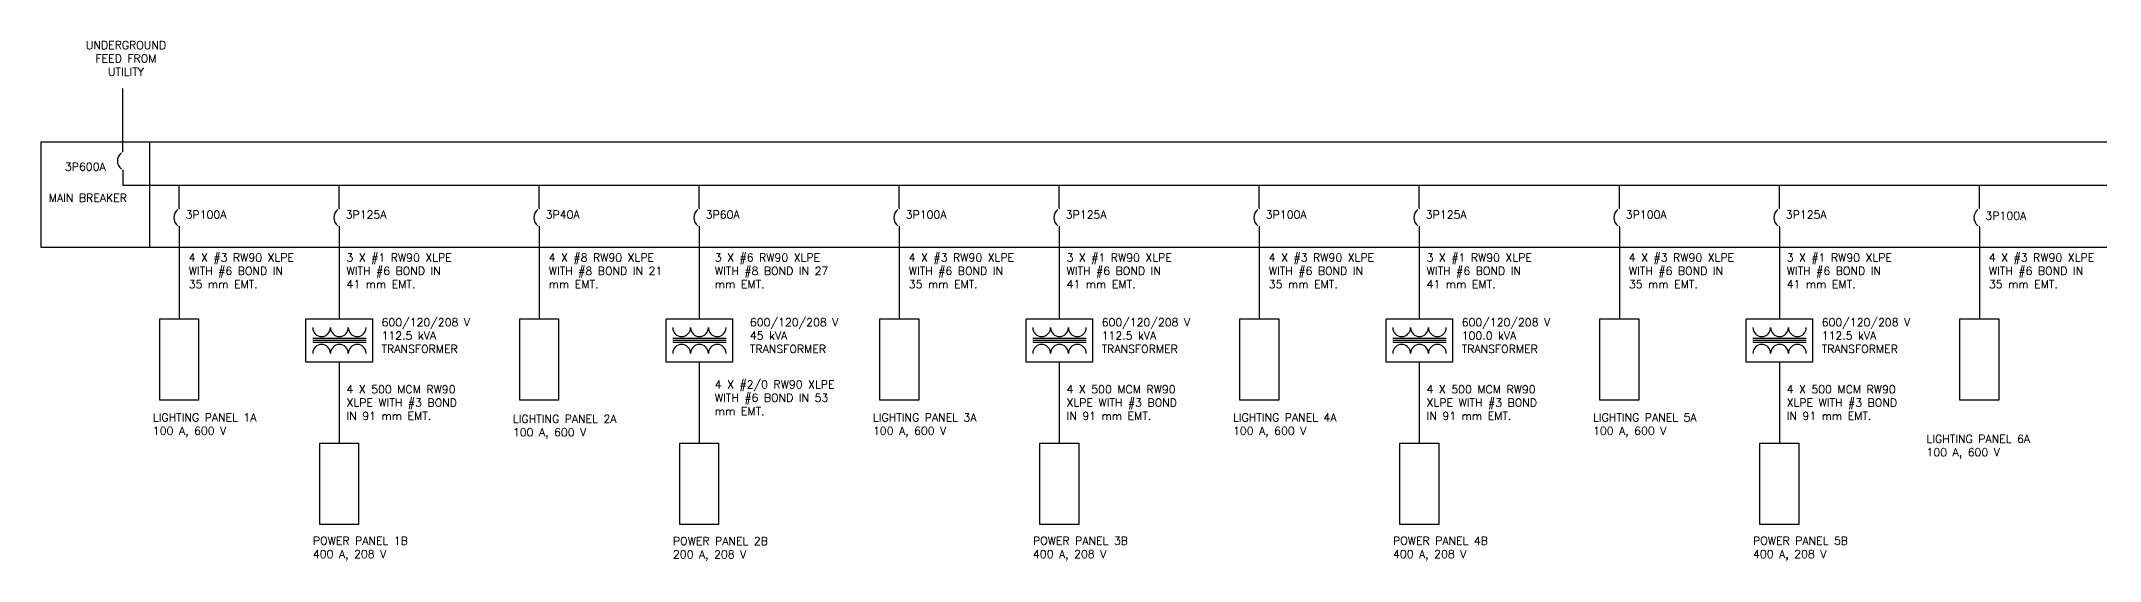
# Model space of a CAD drawing. Header units: millimetres. Extents: x 5414 to 278894, y 4264 to 146383.
# Drawn here: x 118144 to 169605, y 94074 to 107061 of the extents above; entities that cross this region are included whole.
import ezdxf

# ---------------------------------------------------------------- set-up
doc = ezdxf.new("R2010")
doc.units = ezdxf.units.MM
doc.layers.add('E-SM-DT-DIAG-FEED', color=7, linetype='Continuous')
doc.layers.add('E-SM-DT-DIAG-FEED-TXT', color=5, linetype='Continuous')
doc.styles.add('ROMANS', font='ROMANS.shx', dxfattribs={"height": 2})

msp = doc.modelspace()

# ---------------------------------------------------------------- linework, layer by layer
at = {"layer": 'E-SM-DT-DIAG-FEED'}
for p, q in [((120184.6, 104311.2), (120184.6, 105875.7)), ((120854, 104543.2), (120854, 101902.5)), ((120184.5, 103825), (120184.5, 103466.6)), ((120184.5, 103466.6), (187566.8, 103466.6)), ((121594, 102898.7), (121594, 103466.6)), ((125594, 102898.7), (125594, 103466.6)), ((130594, 102898.7), (130594, 103466.6)), ((134594, 102898.7), (134594, 103466.6)), ((139594, 102898.7), (139594, 103466.6)), ((143594, 102898.7), (143594, 103466.6)), ((148594, 102898.7), (148594, 103466.6)), ((152594, 102898.7), (152594, 103466.6)), ((157594, 102898.7), (157594, 103466.6)), ((161594, 102898.7), (161594, 103466.6)), ((166594, 102898.7), (166594, 103466.6)), ((121593.9, 102412.5), (121593.9, 100126.3)), ((125593.9, 102412.5), (125593.9, 100126.3)), ((130593.9, 102412.5), (130593.9, 100126.3)), ((134593.9, 102412.5), (134593.9, 100126.3)), ((139593.9, 102412.5), (139593.9, 100126.3)), ((143593.9, 102412.5), (143593.9, 100126.3)), ((148593.9, 102412.5), (148593.9, 100126.3)), ((152593.9, 102412.5), (152593.9, 100126.3)), ((157593.9, 102412.5), (157593.9, 100126.3)), ((161593.9, 102412.5), (161593.9, 100126.3)), ((166593.9, 102412.5), (166593.9, 100126.3)), ((126266.6, 99634.6), (124930.6, 99634.6)), ((126266.6, 99581.1), (124930.6, 99581.1)), ((126266.6, 99527.5), (124930.6, 99527.5)), ((135266.6, 99634.6), (133930.6, 99634.6)), ((135266.6, 99581.1), (133930.6, 99581.1)), ((135266.6, 99527.5), (133930.6, 99527.5)), ((144266.6, 99634.6), (142930.6, 99634.6)), ((144266.6, 99581.1), (142930.6, 99581.1)), ((144266.6, 99527.5), (142930.6, 99527.5)), ((153266.6, 99634.6), (151930.6, 99634.6)), ((153266.6, 99581.1), (151930.6, 99581.1)), ((153266.6, 99527.5), (151930.6, 99527.5)), ((162266.6, 99634.6), (160930.6, 99634.6)), ((162266.6, 99581.1), (160930.6, 99581.1)), ((162266.6, 99527.5), (160930.6, 99527.5)), ((125593.9, 99035.9), (125593.9, 97015.2)), ((134593.9, 99035.9), (134593.9, 97015.2)), ((143593.9, 99035.9), (143593.9, 97015.2)), ((152593.9, 99035.9), (152593.9, 97015.2)), ((161593.9, 99035.9), (161593.9, 97015.2))]:
    msp.add_line(p, q, dxfattribs=at)
at = {"layer": 'E-SM-DT-DIAG-FEED', "color": 6}
msp.add_line((118143.9, 101902.5), (118143.9, 104543.2), dxfattribs=at)
msp.add_lwpolyline([(118143.9, 104543.2), (188532.7, 104543.2), (188532.7, 101902.5), (118143.9, 101902.5)], dxfattribs=at)
at = {"layer": 'E-SM-DT-DIAG-FEED', "const_width": 19.2}
for points in [[(120184.5, 104290, 1), (120184.5, 104309.2, 1)], [(120184.5, 103825, 1), (120184.5, 103844.2, 1)], [(121593.9, 102877.5, 1), (121593.9, 102896.6, 1)], [(121593.9, 102412.5, 1), (121593.9, 102431.7, 1)], [(125593.9, 102877.5, 1), (125593.9, 102896.6, 1)], [(125593.9, 102412.5, 1), (125593.9, 102431.7, 1)], [(130593.9, 102877.5, 1), (130593.9, 102896.6, 1)], [(130593.9, 102412.5, 1), (130593.9, 102431.7, 1)], [(134593.9, 102877.5, 1), (134593.9, 102896.6, 1)], [(134593.9, 102412.5, 1), (134593.9, 102431.7, 1)], [(139593.9, 102877.5, 1), (139593.9, 102896.6, 1)], [(139593.9, 102412.5, 1), (139593.9, 102431.7, 1)], [(143593.9, 102877.5, 1), (143593.9, 102896.6, 1)], [(143593.9, 102412.5, 1), (143593.9, 102431.7, 1)], [(148593.9, 102877.5, 1), (148593.9, 102896.6, 1)], [(148593.9, 102412.5, 1), (148593.9, 102431.7, 1)], [(152593.9, 102877.5, 1), (152593.9, 102896.6, 1)], [(152593.9, 102412.5, 1), (152593.9, 102431.7, 1)], [(157593.9, 102877.5, 1), (157593.9, 102896.6, 1)], [(157593.9, 102412.5, 1), (157593.9, 102431.7, 1)], [(161593.9, 102877.5, 1), (161593.9, 102896.6, 1)], [(161593.9, 102412.5, 1), (161593.9, 102431.7, 1)], [(166593.9, 102877.5, 1), (166593.9, 102896.6, 1)], [(166593.9, 102412.5, 1), (166593.9, 102431.7, 1)]]:
    msp.add_lwpolyline(points, format="xyb", close=True, dxfattribs=at)
at = {"layer": 'E-SM-DT-DIAG-FEED'}
for points in [[(121108.4, 100126.3), (122079.3, 100126.3), (122079.3, 98093), (121108.4, 98093)], [(126424.8, 100126.3), (126424.8, 99035.9), (124762.9, 99035.9), (124762.9, 100126.3)], [(130108.4, 100126.3), (131079.3, 100126.3), (131079.3, 98093), (130108.4, 98093)], [(135424.8, 100126.3), (135424.8, 99035.9), (133762.9, 99035.9), (133762.9, 100126.3)], [(139108.4, 100126.3), (140079.3, 100126.3), (140079.3, 98093), (139108.4, 98093)], [(144424.8, 100126.3), (144424.8, 99035.9), (142762.9, 99035.9), (142762.9, 100126.3)], [(148108.4, 100126.3), (149079.3, 100126.3), (149079.3, 98093), (148108.4, 98093)], [(153424.8, 100126.3), (153424.8, 99035.9), (151762.9, 99035.9), (151762.9, 100126.3)], [(157108.4, 100126.3), (158079.3, 100126.3), (158079.3, 98093), (157108.4, 98093)], [(162424.8, 100126.3), (162424.8, 99035.9), (160762.9, 99035.9), (160762.9, 100126.3)], [(166108.4, 100126.3), (167079.3, 100126.3), (167079.3, 98093), (166108.4, 98093)], [(125108.4, 97015.2), (126079.3, 97015.2), (126079.3, 94982), (125108.4, 94982)], [(134108.4, 97015.2), (135079.3, 97015.2), (135079.3, 94982), (134108.4, 94982)], [(143108.4, 97015.2), (144079.3, 97015.2), (144079.3, 94982), (143108.4, 94982)], [(152108.4, 97015.2), (153079.3, 97015.2), (153079.3, 94982), (152108.4, 94982)], [(161108.4, 97015.2), (162079.3, 97015.2), (162079.3, 94982), (161108.4, 94982)]]:
    msp.add_lwpolyline(points, close=True, dxfattribs=at)
for centre, radius, start, end in [((120305.3, 104065.3), 256.4, 127.65072, 232.34928), ((121714.7, 102652.8), 256.4, 127.65072, 232.34928), ((125714.7, 102652.8), 256.4, 127.65072, 232.34928), ((130714.7, 102652.8), 256.4, 127.65072, 232.34928), ((134714.7, 102652.8), 256.4, 127.65072, 232.34928), ((139714.7, 102652.8), 256.4, 127.65072, 232.34928), ((143714.7, 102652.8), 256.4, 127.65072, 232.34928), ((148714.7, 102652.8), 256.4, 127.65072, 232.34928), ((152714.7, 102652.8), 256.4, 127.65072, 232.34928), ((157714.7, 102652.8), 256.4, 127.65072, 232.34928), ((161714.7, 102652.8), 256.4, 127.65072, 232.34928), ((166714.7, 102652.8), 256.4, 127.65072, 232.34928), ((125153.3, 99902.7), 222.7, 180, 0), ((125598.6, 99902.7), 222.7, 180, 0), ((126044, 99902.7), 222.7, 180, 0), ((134153.3, 99902.7), 222.7, 180, 0), ((134598.6, 99902.7), 222.7, 180, 0), ((135044, 99902.7), 222.7, 180, 0), ((143153.3, 99902.7), 222.7, 180, 0), ((143598.6, 99902.7), 222.7, 180, 0), ((144044, 99902.7), 222.7, 180, 0), ((152153.3, 99902.7), 222.7, 180, 0), ((152598.6, 99902.7), 222.7, 180, 0), ((153044, 99902.7), 222.7, 180, 0), ((161153.3, 99902.7), 222.7, 180, 0), ((161598.6, 99902.7), 222.7, 180, 0), ((162044, 99902.7), 222.7, 180, 0), ((125153.3, 99259.4), 222.7, 0, 180), ((125598.6, 99259.4), 222.7, 0, 180), ((126044, 99259.4), 222.7, 0, 180), ((134153.3, 99259.4), 222.7, 0, 180), ((134598.6, 99259.4), 222.7, 0, 180), ((135044, 99259.4), 222.7, 0, 180), ((143153.3, 99259.4), 222.7, 0, 180), ((143598.6, 99259.4), 222.7, 0, 180), ((144044, 99259.4), 222.7, 0, 180), ((152153.3, 99259.4), 222.7, 0, 180), ((152598.6, 99259.4), 222.7, 0, 180), ((153044, 99259.4), 222.7, 0, 180), ((161153.3, 99259.4), 222.7, 0, 180), ((161598.6, 99259.4), 222.7, 0, 180), ((162044, 99259.4), 222.7, 0, 180)]:
    msp.add_arc(centre, radius, start, end, dxfattribs=at)

# ---------------------------------------------------------------- texts
at = {"layer": 'E-SM-DT-DIAG-FEED-TXT', "style": 'ROMANS'}
for s, p in [('3P600A', (118737, 103824.3)), ('MAIN BREAKER', (118334, 103044.9)), ('3P100A', (121754.9, 102626.2)), ('3P125A', (125754.9, 102626.2)), ('3P40A', (130754.9, 102626.2)), ('3P60A', (134754.9, 102626.2)), ('3P100A', (139754.9, 102626.2)), ('3P125A', (143754.9, 102626.2)), ('3P100A', (148754.9, 102626.2)), ('3P125A', (152754.9, 102626.2)), ('3P100A', (157754.9, 102626.2)), ('3P125A', (161754.9, 102626.2)), ('3P100A', (166745.5, 102598.6))]:
    msp.add_text(s, height=200, dxfattribs=at).set_placement(p)
at = {"layer": 'E-SM-DT-DIAG-FEED-TXT', "char_height": 200, "style": 'ROMANS'}
for s, insert, width, attachment_point in [('UNDERGROUND FEED FROM UTILITY', (120263.4, 107061.5), 2410.081, 2), ('4 X #3 RW90 XLPE WITH #6 BOND IN 35 mm EMT.', (121831.9, 101754.2), 3060.029, 1), ('3 X #1 RW90 XLPE WITH #6 BOND IN 41 mm EMT.', (125776.4, 101754.2), 3060.029, 1), ('4 X #8 RW90 XLPE WITH #8 BOND IN 21 mm EMT.', (130831.9, 101754.2), 3198.356, 1), ('3 X #6 RW90 XLPE WITH #8 BOND IN 27 mm EMT.', (134983.8, 101754.2), 3241.314, 1), ('4 X #3 RW90 XLPE WITH #6 BOND IN 35 mm EMT.', (139831.9, 101754.2), 3060.029, 1), ('3 X #1 RW90 XLPE WITH #6 BOND IN 41 mm EMT.', (143776.4, 101754.2), 3060.029, 1), ('4 X #3 RW90 XLPE WITH #6 BOND IN 35 mm EMT.', (148831.9, 101754.2), 3060.029, 1), ('3 X #1 RW90 XLPE WITH #6 BOND IN 41 mm EMT.', (152776.4, 101754.2), 3060.029, 1), ('4 X #3 RW90 XLPE WITH #6 BOND IN 35 mm EMT.', (157831.9, 101754.2), 3060.029, 1), ('3 X #1 RW90 XLPE WITH #6 BOND IN 41 mm EMT.', (161776.4, 101754.2), 3060.029, 1), ('4 X #3 RW90 XLPE WITH #6 BOND IN 35 mm EMT.', (166831.9, 101754.2), 3060.029, 1), ('600/120/208 V 112.5 kVA TRANSFORMER', (126653.1, 100135.4), 2486.367, 1), ('600/120/208 V 45 kVA TRANSFORMER', (135860.4, 100135.4), 2570.084, 1), ('600/120/208 V 112.5 kVA TRANSFORMER', (144653.1, 100135.4), 2486.367, 1), ('600/120/208 V 100.0 kVA TRANSFORMER', (153653.1, 100135.4), 2486.367, 1), ('600/120/208 V 112.5 kVA TRANSFORMER', (162653.1, 100135.4), 2486.367, 1), ('4 X 500 MCM RW90 XLPE WITH #3 BOND IN 91 mm EMT.', (125776.4, 98460.8), 3333.675, 1), ('4 X #2/0 RW90 XLPE WITH #6 BOND IN 53 mm EMT.', (134983.8, 98583.3), 3287.079, 1), ('4 X 500 MCM RW90 XLPE WITH #3 BOND IN 91 mm EMT.', (143776.4, 98460.8), 3333.675, 1), ('4 X 500 MCM RW90 XLPE WITH #3 BOND IN 91 mm EMT.', (152776.4, 98460.8), 3333.675, 1), ('4 X 500 MCM RW90 XLPE WITH #3 BOND IN 91 mm EMT.', (161776.4, 98460.8), 3333.675, 1), ('LIGHTING PANEL 1A 100 A, 600 V', (120936, 97756.3), 3148.056, 1), ('LIGHTING PANEL 2A 100 A, 600 V', (129936, 97722), 2998.848, 1), ('LIGHTING PANEL 3A 100 A, 600 V', (138936, 97756.3), 3148.056, 1), ('LIGHTING PANEL 4A 100 A, 600 V', (147936, 97756.3), 3148.056, 1), ('LIGHTING PANEL 5A 100 A, 600 V', (156936, 97756.3), 3148.056, 1), ('LIGHTING PANEL 6A 100 A, 600 V', (165272, 97220.8), 3436.022, 1), ('POWER PANEL 1B 400 A, 208 V', (124936, 94676.2), 3124.344, 1), ('POWER PANEL 2B 200 A, 208 V', (133936, 94668.8), 2906.495, 1), ('POWER PANEL 3B 400 A, 208 V', (142936, 94676.2), 3124.344, 1), ('POWER PANEL 4B 400 A, 208 V', (151936, 94676.2), 3124.344, 1), ('POWER PANEL 5B 400 A, 208 V', (160936, 94676.2), 3124.344, 1)]:
    msp.add_mtext(s, dxfattribs=dict(at, insert=insert, width=width, attachment_point=attachment_point))

doc.saveas('drawing.dxf')
